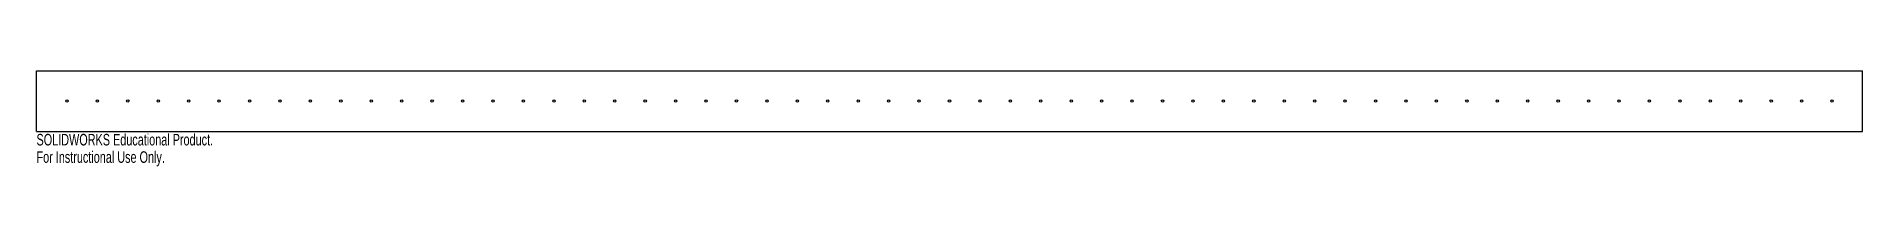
# Model space of a CAD drawing. Header units: inches. Extents: x -30 to 0, y -1.6 to 0.
import ezdxf

# ---------------------------------------------------------------- set-up
doc = ezdxf.new("R2010")
doc.units = ezdxf.units.IN
doc.header["$MEASUREMENT"] = 0
doc.styles.add('SLDTEXTSTYLE0', font='TXT', dxfattribs={"width": 0.7})

msp = doc.modelspace()

# ---------------------------------------------------------------- linework, layer by layer
at = {"color": 7, "linetype": 'Continuous', "lineweight": 25}
for p, q in [((-30, -1), (-30, 0)), ((-30, 0), (0, 0)), ((0, -1), (0, 0)), ((-30, -1), (0, -1))]:
    msp.add_line(p, q, dxfattribs=at)
for centre in [(-29.5, -0.5), (-29, -0.5), (-28.5, -0.5), (-28, -0.5), (-27.5, -0.5), (-27, -0.5), (-26.5, -0.5), (-26, -0.5), (-25.5, -0.5), (-25, -0.5), (-24.5, -0.5), (-24, -0.5), (-23.5, -0.5), (-23, -0.5), (-22.5, -0.5), (-22, -0.5), (-21.5, -0.5), (-21, -0.5), (-20.5, -0.5), (-20, -0.5), (-19.5, -0.5), (-19, -0.5), (-18.5, -0.5), (-18, -0.5), (-17.5, -0.5), (-17, -0.5), (-16.5, -0.5), (-16, -0.5), (-15.5, -0.5), (-15, -0.5), (-14.5, -0.5), (-14, -0.5), (-13.5, -0.5), (-13, -0.5), (-12.5, -0.5), (-12, -0.5), (-11.5, -0.5), (-11, -0.5), (-10.5, -0.5), (-10, -0.5), (-9.5, -0.5), (-9, -0.5), (-8.5, -0.5), (-8, -0.5), (-7.5, -0.5), (-7, -0.5), (-6.5, -0.5), (-6, -0.5), (-5.5, -0.5), (-5, -0.5), (-4.5, -0.5), (-4, -0.5), (-3.5, -0.5), (-3, -0.5), (-2.5, -0.5), (-2, -0.5), (-1.5, -0.5), (-1, -0.5), (-0.5, -0.5)]:
    msp.add_circle(centre, 0.0197, dxfattribs=at)

# ---------------------------------------------------------------- texts
at = {"color": 7, "linetype": 'Continuous', "char_height": 0.1903, "attachment_point": 1, "style": 'SLDTEXTSTYLE0'}
for s, insert in [('SOLIDWORKS Educational Product.', (-30, -1.04)), ('For Instructional Use Only.', (-30, -1.326))]:
    msp.add_mtext(s, dxfattribs=dict(at, insert=insert))

doc.saveas('drawing.dxf')
